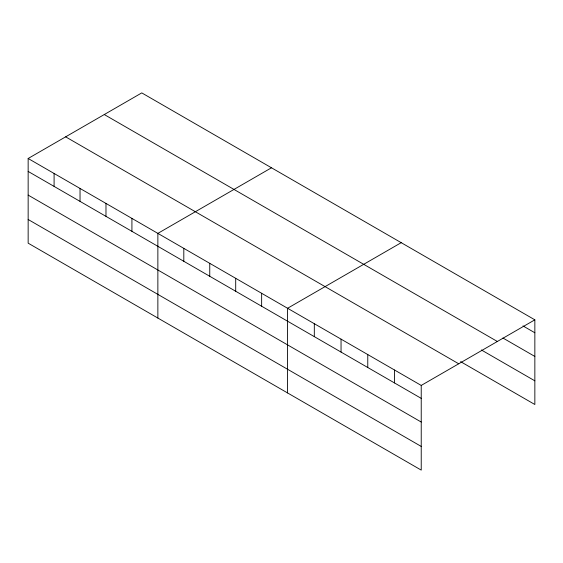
<?xml version="1.0" encoding="UTF-8"?>
<svg xmlns="http://www.w3.org/2000/svg" width="563" height="563" viewBox="0 0 563 563"><rect width="100%" height="100%" fill="white"/><g stroke="black" fill="none" stroke-linecap="round" stroke-linejoin="round"><path stroke-width="0.84" d="M421.23 422.046L421.23 385.43L28.15 158.492L28.15 243.167L421.23 470.105L421.23 422.046L28.15 195.101M460.604 361.643L534.85 404.508L534.85 319.833L141.77 92.895L28.15 158.492M271.486 167.781L157.865 233.378L157.865 318.053M401.201 242.674L287.58 308.271L287.58 392.946M421.23 385.43L534.85 319.833M522.971 325.914L534.85 332.775M502.921 338.011L534.85 356.442M104.275 114.542L497.354 341.481M481.393 349.975L534.85 380.834M65.646 136.844L458.725 363.789M28.15 171.426L421.23 398.372M28.15 219.493L421.23 446.431M394.501 370.004L394.501 382.939M367.773 354.57L367.773 367.505M341.044 339.137L341.044 352.072M314.316 323.704L314.316 336.639M261.64 293.295L261.64 306.23M235.7 278.319L235.7 291.254M209.753 263.336L209.753 276.271M183.812 248.36L183.812 261.295M131.925 218.402L131.925 231.337M105.978 203.426L105.978 216.361M80.037 188.443L80.037 201.385M54.09 173.467L54.09 186.402"/></g></svg>
